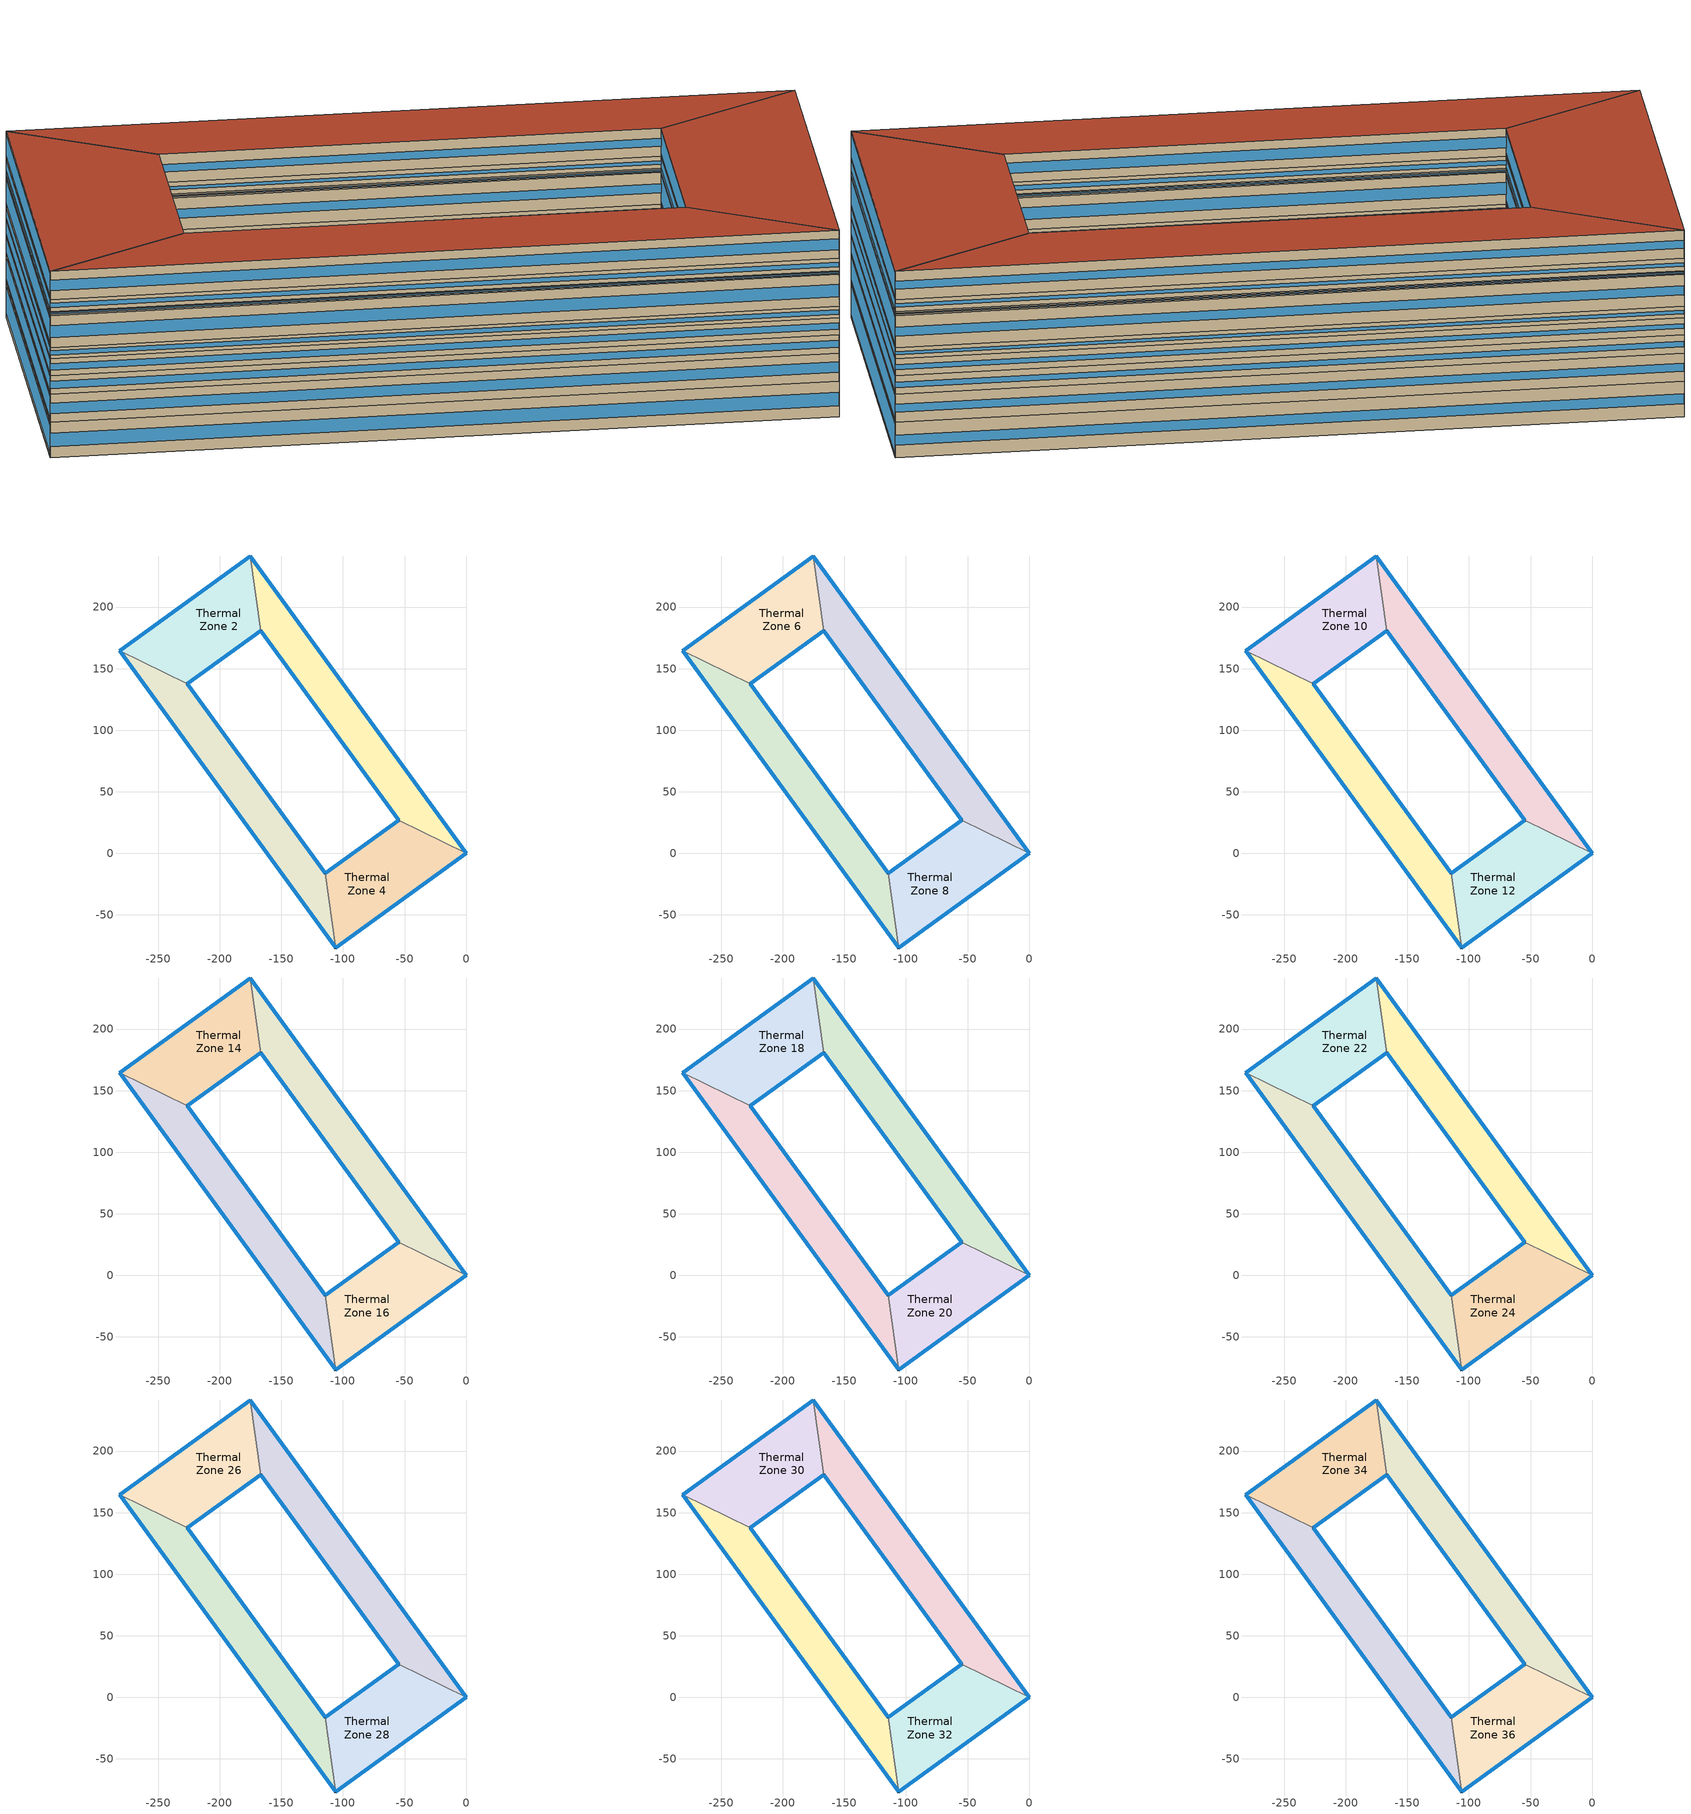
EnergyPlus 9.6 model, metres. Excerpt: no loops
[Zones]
Thermal Zone 1
 floor ground (ExtSlabCarpet): 0,0 -54.88,27.01 -166.68,180.9 -175.41,241.43 z0
 wall outside (Ext Wall): -166.68,180.9 -54.88,27.01 / 0,0 -175.41,241.43 z0:14.64
 wall to Thermal Zone 4 (Interior Wall): -54.88,27.01 0,0 z0:14.64
 wall to Thermal Zone 2 (Interior Wall): -175.41,241.43 -166.68,180.9 z0:14.64
 window (Ext Window): -166.67,180.89 -54.88,27.02 / -0.01,0.01 -175.41,241.43 z5.27:9.37
Thermal Zone 2
 floor ground (ExtSlabCarpet): -166.68,180.9 -226.27,137.6 -281.15,164.61 -175.41,241.43 z0
 wall outside (Ext Wall): -226.27,137.6 -166.68,180.9 / -175.41,241.43 -281.15,164.61 z0:14.64
 wall to Thermal Zone 3 (Interior Wall): -281.15,164.61 -226.27,137.6 z0:14.64
 window (Ext Window): -226.26,137.61 -166.69,180.89 / -175.42,241.43 -281.14,164.62 z2.12:12.52
Thermal Zone 3
 floor ground (ExtSlabCarpet): -114.47,-16.28 -105.74,-76.82 -281.15,164.61 -226.27,137.6 z0
 wall outside (Ext Wall): -281.15,164.61 -105.74,-76.82 / -114.47,-16.28 -226.27,137.6 z0:14.64
 wall to Thermal Zone 4 (Interior Wall): -105.74,-76.82 -114.47,-16.28 z0:14.64
 window (Ext Window): -281.15,164.6 -105.74,-76.82 / -114.48,-16.28 -226.27,137.59 z4.54:10.1
Thermal Zone 4
 floor ground (ExtSlabCarpet): -105.74,-76.82 -114.47,-16.28 -54.88,27.01 0,0 z0
 wall outside (Ext Wall): -54.88,27.01 -114.47,-16.28 / -105.74,-76.82 0,0 z0:14.64
 window (Ext Window): -54.89,27.01 -114.46,-16.28 / -105.73,-76.82 -0.01,-0.01 z1.54:13.1
Thermal Zone 5
 floor to Thermal Zone 1 (Interior Floor): 0,0 -54.88,27.01 -166.68,180.9 -175.41,241.43 z14.64
 wall outside (Ext Wall): -166.68,180.9 -54.88,27.01 / 0,0 -175.41,241.43 z14.64:26.03
 wall to Thermal Zone 8 (Interior Wall): -54.88,27.01 0,0 z14.64:26.03
 wall to Thermal Zone 6 (Interior Wall): -175.41,241.43 -166.68,180.9 z14.64:26.03
 window (Ext Window): -166.67,180.89 -54.88,27.02 / -0.01,0.01 -175.41,241.43 z18.74:21.93
Thermal Zone 6
 floor to Thermal Zone 2 (Interior Floor): -166.68,180.9 -226.27,137.6 -281.15,164.61 -175.41,241.43 z14.64
 wall outside (Ext Wall): -226.27,137.6 -166.68,180.9 / -175.41,241.43 -281.15,164.61 z14.64:26.03
 wall to Thermal Zone 7 (Interior Wall): -281.15,164.61 -226.27,137.6 z14.64:26.03
 window (Ext Window): -226.26,137.61 -166.69,180.89 / -175.42,241.43 -281.14,164.62 z16.29:24.38
Thermal Zone 7
 floor to Thermal Zone 3 (Interior Floor): -114.47,-16.28 -105.74,-76.82 -281.15,164.61 -226.27,137.6 z14.64
 wall outside (Ext Wall): -281.15,164.61 -105.74,-76.82 / -114.47,-16.28 -226.27,137.6 z14.64:26.03
 wall to Thermal Zone 8 (Interior Wall): -105.74,-76.82 -114.47,-16.28 z14.64:26.03
 window (Ext Window): -281.15,164.6 -105.74,-76.82 / -114.48,-16.28 -226.27,137.59 z18.17:22.5
Thermal Zone 8
 floor to Thermal Zone 4 (Interior Floor): -105.74,-76.82 -114.47,-16.28 -54.88,27.01 0,0 z14.64
 wall outside (Ext Wall): -54.88,27.01 -114.47,-16.28 / -105.74,-76.82 0,0 z14.64:26.03
 window (Ext Window): -54.89,27.01 -114.46,-16.28 / -105.73,-76.82 -0.01,-0.01 z15.84:24.83
Thermal Zone 9
 floor to Thermal Zone 5 (Interior Floor): 0,0 -54.88,27.01 -166.68,180.9 -175.41,241.43 z26.03
 wall outside (Ext Wall): -166.68,180.9 -54.88,27.01 / 0,0 -175.41,241.43 z26.03:33.76
 wall to Thermal Zone 12 (Interior Wall): -54.88,27.01 0,0 z26.03:33.76
 wall to Thermal Zone 10 (Interior Wall): -175.41,241.43 -166.68,180.9 z26.03:33.76
 window (Ext Window): -166.67,180.89 -54.88,27.02 / -0.01,0.01 -175.41,241.43 z28.81:30.98
Thermal Zone 10
 floor to Thermal Zone 6 (Interior Floor): -166.68,180.9 -226.27,137.6 -281.15,164.61 -175.41,241.43 z26.03
 wall outside (Ext Wall): -226.27,137.6 -166.68,180.9 / -175.41,241.43 -281.15,164.61 z26.03:33.76
 wall to Thermal Zone 11 (Interior Wall): -281.15,164.61 -226.27,137.6 z26.03:33.76
 window (Ext Window): -226.26,137.61 -166.69,180.89 / -175.42,241.43 -281.14,164.62 z27.15:32.64
Thermal Zone 11
 floor to Thermal Zone 7 (Interior Floor): -114.47,-16.28 -105.74,-76.82 -281.15,164.61 -226.27,137.6 z26.03
 wall outside (Ext Wall): -281.15,164.61 -105.74,-76.82 / -114.47,-16.28 -226.27,137.6 z26.03:33.76
 wall to Thermal Zone 12 (Interior Wall): -105.74,-76.82 -114.47,-16.28 z26.03:33.76
 window (Ext Window): -281.15,164.6 -105.74,-76.82 / -114.48,-16.28 -226.27,137.59 z28.43:31.36
Thermal Zone 12
 floor to Thermal Zone 8 (Interior Floor): -105.74,-76.82 -114.47,-16.28 -54.88,27.01 0,0 z26.03
 wall outside (Ext Wall): -54.88,27.01 -114.47,-16.28 / -105.74,-76.82 0,0 z26.03:33.76
 window (Ext Window): -54.89,27.01 -114.46,-16.28 / -105.73,-76.82 -0.01,-0.01 z26.84:32.95
Thermal Zone 13
 floor to Thermal Zone 9 (Interior Floor): 0,0 -54.88,27.01 -166.68,180.9 -175.41,241.43 z33.76
 wall outside (Ext Wall): -166.68,180.9 -54.88,27.01 / 0,0 -175.41,241.43 z33.76:40.74
 wall to Thermal Zone 16 (Interior Wall): -54.88,27.01 0,0 z33.76:40.74
 wall to Thermal Zone 14 (Interior Wall): -175.41,241.43 -166.68,180.9 z33.76:40.74
 window (Ext Window): -166.67,180.89 -54.88,27.02 / -0.01,0.01 -175.41,241.43 z36.27:38.23
Thermal Zone 14
 floor to Thermal Zone 10 (Interior Floor): -166.68,180.9 -226.27,137.6 -281.15,164.61 -175.41,241.43 z33.76
 wall outside (Ext Wall): -226.27,137.6 -166.68,180.9 / -175.41,241.43 -281.15,164.61 z33.76:40.74
 wall to Thermal Zone 15 (Interior Wall): -281.15,164.61 -226.27,137.6 z33.76:40.74
 window (Ext Window): -226.26,137.61 -166.69,180.89 / -175.42,241.43 -281.14,164.62 z34.77:39.73
Thermal Zone 15
 floor to Thermal Zone 11 (Interior Floor): -114.47,-16.28 -105.74,-76.82 -281.15,164.61 -226.27,137.6 z33.76
 wall outside (Ext Wall): -281.15,164.61 -105.74,-76.82 / -114.47,-16.28 -226.27,137.6 z33.76:40.74
 wall to Thermal Zone 16 (Interior Wall): -105.74,-76.82 -114.47,-16.28 z33.76:40.74
 window (Ext Window): -281.15,164.6 -105.74,-76.82 / -114.48,-16.28 -226.27,137.59 z35.92:38.58
Thermal Zone 16
 floor to Thermal Zone 12 (Interior Floor): -105.74,-76.82 -114.47,-16.28 -54.88,27.01 0,0 z33.76
 wall outside (Ext Wall): -54.88,27.01 -114.47,-16.28 / -105.74,-76.82 0,0 z33.76:40.74
 window (Ext Window): -54.89,27.01 -114.46,-16.28 / -105.73,-76.82 -0.01,-0.01 z34.49:40.01
Thermal Zone 17
 floor to Thermal Zone 13 (Interior Floor): 0,0 -54.88,27.01 -166.68,180.9 -175.41,241.43 z40.74
 wall outside (Ext Wall): -166.68,180.9 -54.88,27.01 / 0,0 -175.41,241.43 z40.74:45.29
 wall to Thermal Zone 20 (Interior Wall): -54.88,27.01 0,0 z40.74:45.29
 wall to Thermal Zone 18 (Interior Wall): -175.41,241.43 -166.68,180.9 z40.74:45.29
 window (Ext Window): -166.67,180.89 -54.88,27.02 / -0.01,0.01 -175.41,241.43 z42.38:43.65
Thermal Zone 18
 floor to Thermal Zone 14 (Interior Floor): -166.68,180.9 -226.27,137.6 -281.15,164.61 -175.41,241.43 z40.74
 wall outside (Ext Wall): -226.27,137.6 -166.68,180.9 / -175.41,241.43 -281.15,164.61 z40.74:45.29
 wall to Thermal Zone 19 (Interior Wall): -281.15,164.61 -226.27,137.6 z40.74:45.29
 window (Ext Window): -226.26,137.61 -166.69,180.89 / -175.42,241.43 -281.14,164.62 z41.4:44.63
Thermal Zone 19
 floor to Thermal Zone 15 (Interior Floor): -114.47,-16.28 -105.74,-76.82 -281.15,164.61 -226.27,137.6 z40.74
 wall outside (Ext Wall): -281.15,164.61 -105.74,-76.82 / -114.47,-16.28 -226.27,137.6 z40.74:45.29
 wall to Thermal Zone 20 (Interior Wall): -105.74,-76.82 -114.47,-16.28 z40.74:45.29
 window (Ext Window): -281.15,164.6 -105.74,-76.82 / -114.48,-16.28 -226.27,137.59 z42.15:43.88
Thermal Zone 20
 floor to Thermal Zone 16 (Interior Floor): -105.74,-76.82 -114.47,-16.28 -54.88,27.01 0,0 z40.74
 wall outside (Ext Wall): -54.88,27.01 -114.47,-16.28 / -105.74,-76.82 0,0 z40.74:45.29
 window (Ext Window): -54.89,27.01 -114.46,-16.28 / -105.73,-76.82 -0.01,-0.01 z41.22:44.81
Thermal Zone 21
 floor to Thermal Zone 17 (Interior Floor): 0,0 -54.88,27.01 -166.68,180.9 -175.41,241.43 z45.29
 wall outside (Ext Wall): -166.68,180.9 -54.88,27.01 / 0,0 -175.41,241.43 z45.29:58.41
 wall to Thermal Zone 24 (Interior Wall): -54.88,27.01 0,0 z45.29:58.41
 wall to Thermal Zone 22 (Interior Wall): -175.41,241.43 -166.68,180.9 z45.29:58.41
 window (Ext Window): -166.67,180.89 -54.88,27.02 / -0.01,0.01 -175.41,241.43 z50.01:53.69
Thermal Zone 22
 floor to Thermal Zone 18 (Interior Floor): -166.68,180.9 -226.27,137.6 -281.15,164.61 -175.41,241.43 z45.29
 wall outside (Ext Wall): -226.27,137.6 -166.68,180.9 / -175.41,241.43 -281.15,164.61 z45.29:58.41
 wall to Thermal Zone 23 (Interior Wall): -281.15,164.61 -226.27,137.6 z45.29:58.41
 window (Ext Window): -226.26,137.61 -166.69,180.89 / -175.42,241.43 -281.14,164.62 z47.19:56.51
Thermal Zone 23
 floor to Thermal Zone 19 (Interior Floor): -114.47,-16.28 -105.74,-76.82 -281.15,164.61 -226.27,137.6 z45.29
 wall outside (Ext Wall): -281.15,164.61 -105.74,-76.82 / -114.47,-16.28 -226.27,137.6 z45.29:58.41
 wall to Thermal Zone 24 (Interior Wall): -105.74,-76.82 -114.47,-16.28 z45.29:58.41
 window (Ext Window): -281.15,164.6 -105.74,-76.82 / -114.48,-16.28 -226.27,137.59 z49.36:54.34
Thermal Zone 24
 floor to Thermal Zone 20 (Interior Floor): -105.74,-76.82 -114.47,-16.28 -54.88,27.01 0,0 z45.29
 wall outside (Ext Wall): -54.88,27.01 -114.47,-16.28 / -105.74,-76.82 0,0 z45.29:58.41
 window (Ext Window): -54.89,27.01 -114.46,-16.28 / -105.73,-76.82 -0.01,-0.01 z46.67:57.03
Thermal Zone 25
 floor to Thermal Zone 21 (Interior Floor): 0,0 -54.88,27.01 -166.68,180.9 -175.41,241.43 z58.41
 wall outside (Ext Wall): -166.68,180.9 -54.88,27.01 / 0,0 -175.41,241.43 z58.41:60.04
 wall to Thermal Zone 28 (Interior Wall): -54.88,27.01 0,0 z58.41:60.04
 wall to Thermal Zone 26 (Interior Wall): -175.41,241.43 -166.68,180.9 z58.41:60.04
 window (Ext Window): -166.67,180.89 -54.88,27.02 / -0.01,0.01 -175.41,241.43 z59:59.45
Thermal Zone 26
 floor to Thermal Zone 22 (Interior Floor): -166.68,180.9 -226.27,137.6 -281.15,164.61 -175.41,241.43 z58.41
 wall outside (Ext Wall): -226.27,137.6 -166.68,180.9 / -175.41,241.43 -281.15,164.61 z58.41:60.04
 wall to Thermal Zone 27 (Interior Wall): -281.15,164.61 -226.27,137.6 z58.41:60.04
 window (Ext Window): -226.26,137.61 -166.69,180.89 / -175.42,241.43 -281.14,164.62 z58.65:59.8
Thermal Zone 27
 floor to Thermal Zone 23 (Interior Floor): -114.47,-16.28 -105.74,-76.82 -281.15,164.61 -226.27,137.6 z58.41
 wall outside (Ext Wall): -281.15,164.61 -105.74,-76.82 / -114.47,-16.28 -226.27,137.6 z58.41:60.04
 wall to Thermal Zone 28 (Interior Wall): -105.74,-76.82 -114.47,-16.28 z58.41:60.04
 window (Ext Window): -281.15,164.6 -105.74,-76.82 / -114.48,-16.28 -226.27,137.59 z58.92:59.53
Thermal Zone 28
 floor to Thermal Zone 24 (Interior Floor): -105.74,-76.82 -114.47,-16.28 -54.88,27.01 0,0 z58.41
 wall outside (Ext Wall): -54.88,27.01 -114.47,-16.28 / -105.74,-76.82 0,0 z58.41:60.04
 window (Ext Window): -54.89,27.01 -114.46,-16.28 / -105.73,-76.82 -0.01,-0.01 z58.58:59.87
Thermal Zone 29
 floor to Thermal Zone 25 (Interior Floor): 0,0 -54.88,27.01 -166.68,180.9 -175.41,241.43 z60.04
 wall outside (Ext Wall): -166.68,180.9 -54.88,27.01 / 0,0 -175.41,241.43 z60.04:64.98
 wall to Thermal Zone 32 (Interior Wall): -54.88,27.01 0,0 z60.04:64.98
 wall to Thermal Zone 30 (Interior Wall): -175.41,241.43 -166.68,180.9 z60.04:64.98
 window (Ext Window): -166.67,180.89 -54.88,27.02 / -0.01,0.01 -175.41,241.43 z61.82:63.2
Thermal Zone 30
 floor to Thermal Zone 26 (Interior Floor): -166.68,180.9 -226.27,137.6 -281.15,164.61 -175.41,241.43 z60.04
 wall outside (Ext Wall): -226.27,137.6 -166.68,180.9 / -175.41,241.43 -281.15,164.61 z60.04:64.98
 wall to Thermal Zone 31 (Interior Wall): -281.15,164.61 -226.27,137.6 z60.04:64.98
 window (Ext Window): -226.26,137.61 -166.69,180.89 / -175.42,241.43 -281.14,164.62 z60.76:64.26
Thermal Zone 31
 floor to Thermal Zone 27 (Interior Floor): -114.47,-16.28 -105.74,-76.82 -281.15,164.61 -226.27,137.6 z60.04
 wall outside (Ext Wall): -281.15,164.61 -105.74,-76.82 / -114.47,-16.28 -226.27,137.6 z60.04:64.98
 wall to Thermal Zone 32 (Interior Wall): -105.74,-76.82 -114.47,-16.28 z60.04:64.98
 window (Ext Window): -281.15,164.6 -105.74,-76.82 / -114.48,-16.28 -226.27,137.59 z61.57:63.45
Thermal Zone 32
 floor to Thermal Zone 28 (Interior Floor): -105.74,-76.82 -114.47,-16.28 -54.88,27.01 0,0 z60.04
 wall outside (Ext Wall): -54.88,27.01 -114.47,-16.28 / -105.74,-76.82 0,0 z60.04:64.98
 window (Ext Window): -54.89,27.01 -114.46,-16.28 / -105.73,-76.82 -0.01,-0.01 z60.56:64.46
Thermal Zone 33
 floor to Thermal Zone 29 (Interior Floor): 0,0 -54.88,27.01 -166.68,180.9 -175.41,241.43 z64.98
 wall outside (Ext Wall): -166.68,180.9 -54.88,27.01 / 0,0 -175.41,241.43 z64.98:76.6
 wall to Thermal Zone 36 (Interior Wall): -54.88,27.01 0,0 z64.98:76.6
 wall to Thermal Zone 34 (Interior Wall): -175.41,241.43 -166.68,180.9 z64.98:76.6
 window (Ext Window): -166.67,180.89 -54.88,27.02 / -0.01,0.01 -175.41,241.43 z69.16:72.42
 roof outside (Ext Roof): -175.41,241.43 -166.68,180.9 -54.88,27.01 0,0 z76.6
Thermal Zone 34
 floor to Thermal Zone 30 (Interior Floor): -166.68,180.9 -226.27,137.6 -281.15,164.61 -175.41,241.43 z64.98
 wall outside (Ext Wall): -226.27,137.6 -166.68,180.9 / -175.41,241.43 -281.15,164.61 z64.98:76.6
 wall to Thermal Zone 35 (Interior Wall): -281.15,164.61 -226.27,137.6 z64.98:76.6
 window (Ext Window): -226.26,137.61 -166.69,180.89 / -175.42,241.43 -281.14,164.62 z66.66:74.92
 roof outside (Ext Roof): -175.41,241.43 -281.15,164.61 -226.27,137.6 -166.68,180.9 z76.6
Thermal Zone 35
 floor to Thermal Zone 31 (Interior Floor): -114.47,-16.28 -105.74,-76.82 -281.15,164.61 -226.27,137.6 z64.98
 wall outside (Ext Wall): -281.15,164.61 -105.74,-76.82 / -114.47,-16.28 -226.27,137.6 z64.98:76.6
 wall to Thermal Zone 36 (Interior Wall): -105.74,-76.82 -114.47,-16.28 z64.98:76.6
 window (Ext Window): -281.15,164.6 -105.74,-76.82 / -114.48,-16.28 -226.27,137.59 z68.58:73
 roof outside (Ext Roof): -226.27,137.6 -281.15,164.61 -105.74,-76.82 -114.47,-16.28 z76.6
Thermal Zone 36
 floor to Thermal Zone 32 (Interior Floor): -105.74,-76.82 -114.47,-16.28 -54.88,27.01 0,0 z64.98
 wall outside (Ext Wall): -54.88,27.01 -114.47,-16.28 / -105.74,-76.82 0,0 z64.98:76.6
 window (Ext Window): -54.89,27.01 -114.46,-16.28 / -105.73,-76.82 -0.01,-0.01 z66.2:75.38
 roof outside (Ext Roof): 0,0 -54.88,27.01 -114.47,-16.28 -105.74,-76.82 z76.6
[Building]
Building 1: North Axis {deg}=-0
[Site:Location]
Washington Dc Dulles IntL Ar: Latitude {deg}=38.98; Longitude {deg}=-77.47; Time Zone {hr}=-5; Elevation {m}=82
[SizingPeriod:DesignDay] Day of Month=21; Dry-Bulb Temperature Range Modifier Type=DefaultMultipliers; Barometric Pressure {Pa}=86790; Rain Indicator=No; Snow Indicator=No; Daylight Saving Time Indicator=No; Begin Environment Reset Mode=FullResetAtBeginEnvironment
Name | Month | Day Type | Maximum Dry-Bulb Temperature {C} | Daily Dry-Bulb Temperature Range {deltaC} | Humidity Condition Type | Wetbulb or DewPoint at Maximum Dry-Bulb {C} | Wind Speed {m/s} | Wind Direction {deg} | Solar Model Indicator | ASHRAE Clear Sky Optical Depth for Beam Irradiance (taub) | ASHRAE Clear Sky Optical Depth for Diffuse Irradiance (taud) | Enthalpy at Maximum Dry-Bulb {J/kg} | Sky Clearness
SALT-LAKE-CITY-IAP Ann Clg .4% Condns DB=>MWB | 7 | SummerDesignDay | 36.5 | 14.4 | Wetbulb | 17.1 | 5 | 340 | ASHRAETau | 0.339 | 2.366
SALT-LAKE-CITY-IAP Ann Clg .4% Condns DP=>MDB | 7 | SummerDesignDay | 22.5 | 14.4 | Dewpoint | 15.6 | 5 | 340 | ASHRAETau | 0.339 | 2.366
SALT-LAKE-CITY-IAP Ann Clg .4% Condns Enth=>MDB | 7 | SummerDesignDay | 30.8 | 14.4 | Enthalpy |  | 5 | 340 | ASHRAETau | 0.339 | 2.366 | 59300
SALT-LAKE-CITY-IAP Ann Clg .4% Condns WB=>MDB | 7 | SummerDesignDay | 31.2 | 14.4 | Wetbulb | 19 | 5 | 340 | ASHRAETau | 0.339 | 2.366
SALT-LAKE-CITY-IAP Ann Htg 99.6% Condns DB | 1 | WinterDesignDay | -12.4 | 0 | Wetbulb | -12.4 | 2.6 | 140 | ASHRAEClearSky |  |  |  | 0
SALT-LAKE-CITY-IAP Ann Htg Wind 99.6% Condns WS=>MCDB | 1 | WinterDesignDay | 6.8 | 0 | Wetbulb | 6.8 | 12.4 | 140 | ASHRAEClearSky |  |  |  | 0
SALT-LAKE-CITY-IAP Ann Hum_n 99.6% Condns DP=>MCDB | 1 | WinterDesignDay | -10.7 | 0 | Dewpoint | -16.2 | 2.6 | 140 | ASHRAEClearSky |  |  |  | 0
[Material] Thermal Absorptance=0.9
Name | Roughness | Thickness m | Conductivity W/m-K | Density kg/m3 | Specific Heat J/kg-K | Solar Absorptance | Visible Absorptance
wall concrete | MediumRough | 0.398 | 0.5 | 2243 | 837 | 0.65 | 0.65
roof concrete | MediumRough | 0.401 | 0.5 | 2243 | 837 | 0.65 | 0.65
Wall Insulation [37] | MediumRough | 0.0681 | 0.0432 | 91 | 837 | 0.5 | 0.5
Roof Insulation [25] | MediumRough | 0.263 | 0.049 | 265 | 836.8 | 0.7 | 0.7
F16 Acoustic tile | MediumSmooth | 0.0191 | 0.06 | 368 | 590 | 0.3 | 0.3
M11 100mm lightweight concrete | MediumRough | 0.1016 | 0.53 | 1280 | 840 | 0.5 | 0.5
MAT-CC05 4 HW CONCRETE | Rough | 0.1016 | 1.311 | 2240 | 836.8 | 0.85 | 0.85
G01a 19mm gypsum board | MediumSmooth | 0.019 | 0.16 | 800 | 1090 | 0.4 | 0.4
[Material:AirGap]
Name | Thermal Resistance m2-K/W
F04 Wall air space resistance | 0.15
F05 Ceiling air space resistance | 0.18
[Material:NoMass]
CP02 CARPET PAD: Roughness=Smooth; Thermal Resistance m2-K/W=0.1; Thermal Absorptance=0.9; Solar Absorptance=0.8; Visible Absorptance=0.8
[WindowMaterial:SimpleGlazingSystem]
Window Material Simple Glazing System: U-Factor W/m2-K=1.51; Solar Heat Gain Coefficient=0.25
[Construction]
Ext Roof: roof concrete, Roof Insulation [25]
Ext Wall: wall concrete, Wall Insulation [37]
Ext Window: Window Material Simple Glazing System
ExtSlabCarpet: MAT-CC05 4 HW CONCRETE, CP02 CARPET PAD
Interior Floor: F16 Acoustic tile, F05 Ceiling air space resistance, M11 100mm lightweight concrete
Interior Wall: G01a 19mm gypsum board, F04 Wall air space resistance, G01a 19mm gypsum board
[Zone]
Thermal Zone 1; Thermal Zone 2; Thermal Zone 3; Thermal Zone 4: 234, 0, 0, 0, , 1, , , , , , Yes
Thermal Zone 5; Thermal Zone 6; Thermal Zone 7; Thermal Zone 8: 234, 0, 0, 14.64, , 1, , , , , , Yes
Thermal Zone 9; Thermal Zone 10; Thermal Zone 11; Thermal Zone 12: 234, 0, 0, 26.03, , 1, , , , , , Yes
Thermal Zone 13; Thermal Zone 14; Thermal Zone 15; Thermal Zone 16: 234, 0, 0, 33.76, , 1, , , , , , Yes
Thermal Zone 17; Thermal Zone 18; Thermal Zone 19; Thermal Zone 20: 234, 0, 0, 40.74, , 1, , , , , , Yes
Thermal Zone 21; Thermal Zone 22; Thermal Zone 23; Thermal Zone 24: 234, 0, 0, 45.29, , 1, , , , , , Yes
Thermal Zone 25; Thermal Zone 26; Thermal Zone 27; Thermal Zone 28: 234, 0, 0, 58.41, , 1, , , , , , Yes
Thermal Zone 29; Thermal Zone 30; Thermal Zone 31; Thermal Zone 32: 234, 0, 0, 60.04, , 1, , , , , , Yes
Thermal Zone 33; Thermal Zone 34; Thermal Zone 35; Thermal Zone 36: 234, 0, 0, 64.98, , 1, , , , , , Yes
[AvailabilityManager:Scheduled] Schedule=Always On Discrete
Packaged Rooftop Air Conditioner 1 Availability Manager; Air Loop HVAC Outdoor Air System 1 Availability Manager; Packaged Rooftop Air Conditioner 2 Availability Manager; Air Loop HVAC Outdoor Air System 2 Availability Manager; Packaged Rooftop Air Conditioner 3 Availability Manager; Air Loop HVAC Outdoor Air System 3 Availability Manager
[Schedule:Constant]
Always On Discrete: Hourly Value=1
